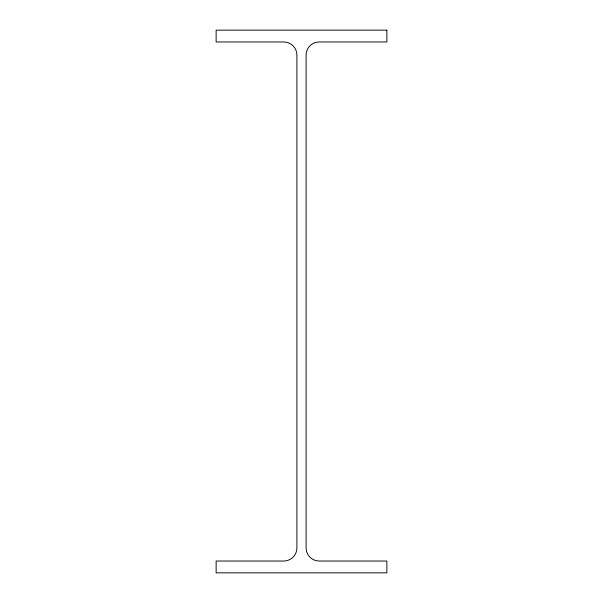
<?xml version="1.0" encoding="UTF-8"?>
<svg xmlns="http://www.w3.org/2000/svg" width="603" height="603" viewBox="0 0 603 603"><rect width="100%" height="100%" fill="white"/><g stroke="black" fill="none" stroke-linecap="round" stroke-linejoin="round"><path stroke-width="0.9" d="M386.87 30.15L216.13 30.15L216.13 41.969L283.772 41.969A13.13 13.13 0 0 1 296.902 55.107L296.902 547.893A13.13 13.13 0 0 1 283.772 561.031L216.13 561.031L216.13 572.85L386.87 572.85L386.87 561.031L319.228 561.031A13.13 13.13 0 0 1 306.098 547.893L306.098 55.107A13.13 13.13 0 0 1 319.228 41.969L386.87 41.969L386.87 30.15"/></g></svg>
